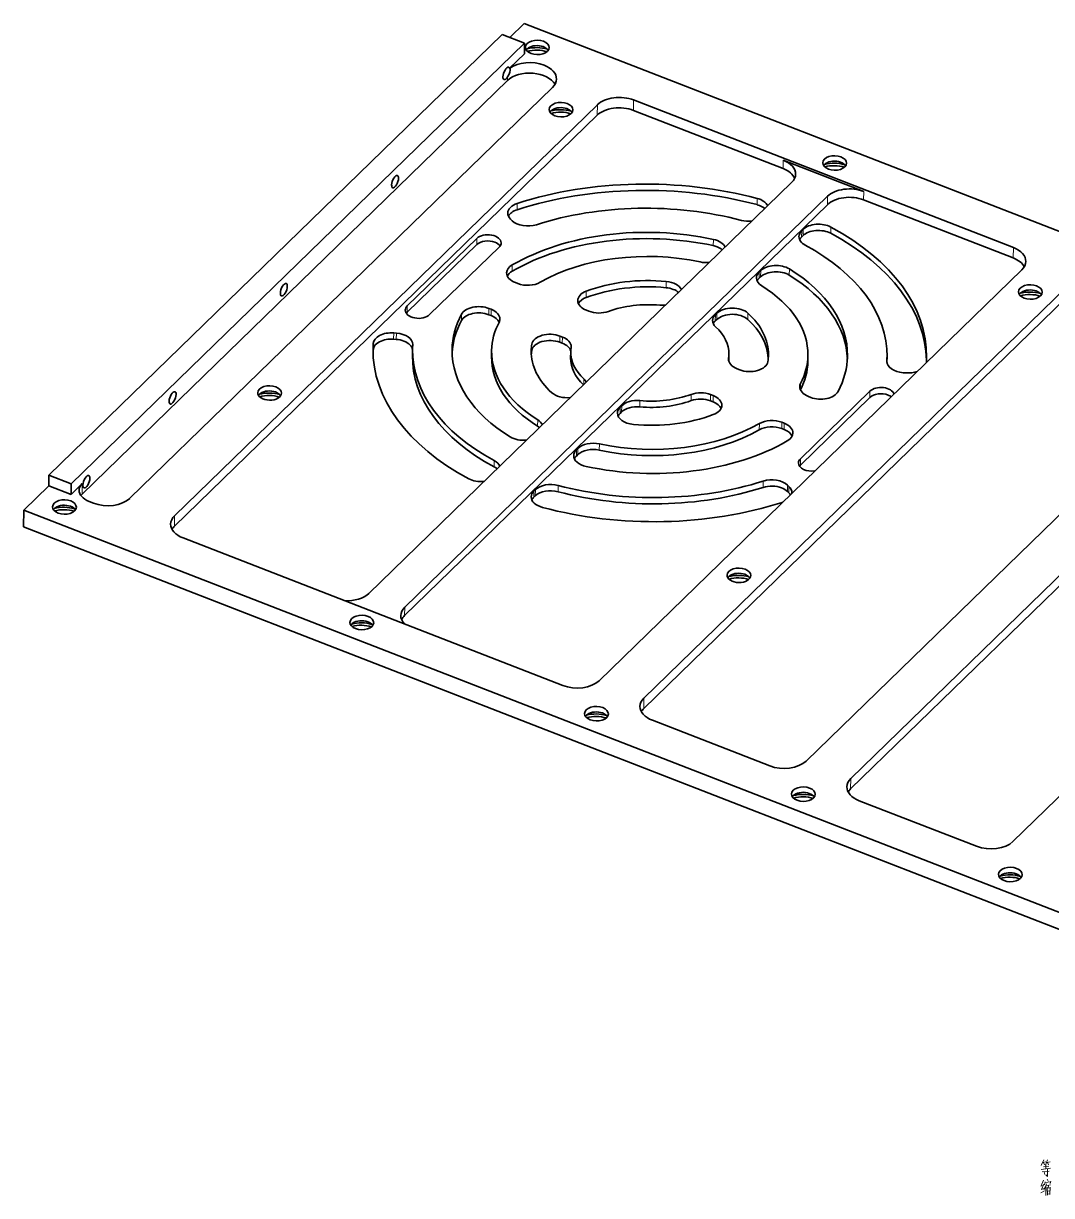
# Model space of a CAD drawing. Header units: millimetres. Extents: x -631 to 3210, y -561 to 2288.
# Drawn here: x 1496.7 to 1691.7, y 881.5 to 1103.7 of the extents above; entities that cross this region are included whole.
import ezdxf

# ---------------------------------------------------------------- set-up
doc = ezdxf.new("R2010")
doc.units = ezdxf.units.MM
doc.layers.get('0').update_dxf_attribs({"lineweight": 18})

msp = doc.modelspace()

# ---------------------------------------------------------------- linework, layer by layer
at = {"color": 7, "lineweight": 35, "ltscale": 0.096031}
msp.add_line((1588.961, 1101.038), (1591.716, 1103.715), dxfattribs=at)
at = {"color": 7, "lineweight": 35}
for p, q in [((1591.716, 1103.715), (1882.225, 990.868)), ((1501.539, 1018.032), (1587.527, 1101.595)), ((1505.786, 1016.383), (1591.774, 1099.946)), ((1507.834, 1014.47), (1588.547, 1092.906)), ((1597.072, 1091.588), (1516.887, 1013.665)), ((1612.451, 1089.202), (1684.484, 1061.222)), ((1525.382, 1010.365), (1605.567, 1088.289)), ((1612.42, 1087.221), (1640.792, 1076.2)), ((1525.35, 1008.383), (1605.535, 1086.307)), ((1562.241, 995.648), (1642.426, 1073.572)), ((1569.012, 991.423), (1649.197, 1069.347)), ((1649.222, 1070.933), (1569.036, 993.009)), ((1656.082, 1070.261), (1684.453, 1059.24)), ((1686.094, 1057.009), (1605.908, 979.085)), ((1614.403, 975.785), (1694.588, 1053.709)), ((1614.372, 973.803), (1694.557, 1051.727)), ((1725.338, 1041.764), (1645.153, 963.84)), ((1653.647, 960.541), (1733.832, 1038.465)), ((1653.616, 958.559), (1733.802, 1036.483)), ((1764.582, 1026.52), (1684.397, 948.596)), ((1787.269, 898.59), (1496.76, 1011.437)), ((1787.22, 895.419), (1496.71, 1008.266)), ((1599.024, 978.171), (1526.991, 1006.152)), ((1638.268, 962.927), (1616.012, 971.572)), ((1677.512, 947.683), (1655.257, 956.328))]:
    msp.add_line(p, q, dxfattribs=at)
at = {"color": 7, "lineweight": 35, "ltscale": 0.113907}
msp.add_line((1591.774, 1099.946), (1587.527, 1101.595), dxfattribs=at)
at = {"color": 7, "lineweight": 35, "ltscale": 0.049547}
msp.add_line((1591.774, 1099.946), (1591.743, 1097.964), dxfattribs=at)
at = {"color": 7, "lineweight": 35, "ltscale": 0.098468}
msp.add_line((1591.743, 1097.964), (1588.918, 1095.219), dxfattribs=at)
at = {"color": 7, "lineweight": 13, "ltscale": 0.016933}
msp.add_line((1588.547, 1092.906), (1588.557, 1093.584), dxfattribs=at)
at = {"color": 7, "lineweight": 35, "ltscale": 0.000956064}
msp.add_line((1588.918, 1095.219), (1588.954, 1095.205), dxfattribs=at)
at = {"color": 7, "lineweight": 13, "ltscale": 0.049548}
for p, q in [((1612.451, 1089.202), (1612.42, 1087.221)), ((1525.382, 1010.365), (1525.35, 1008.383)), ((1614.403, 975.785), (1614.372, 973.803))]:
    msp.add_line(p, q, dxfattribs=at)
at = {"color": 7, "lineweight": 13, "ltscale": 0.049547}
for p, q in [((1605.535, 1086.307), (1605.567, 1088.289)), ((1684.453, 1059.24), (1684.484, 1061.222)), ((1507.865, 1016.451), (1507.834, 1014.47)), ((1653.647, 960.541), (1653.616, 958.559))]:
    msp.add_line(p, q, dxfattribs=at)
at = {"color": 7, "lineweight": 13, "ltscale": 0.039638}
for p, q in [((1640.792, 1076.2), (1640.817, 1077.785)), ((1656.107, 1071.846), (1656.082, 1070.261)), ((1649.197, 1069.347), (1649.222, 1070.933)), ((1569.036, 993.009), (1569.012, 991.423))]:
    msp.add_line(p, q, dxfattribs=at)
at = {"color": 7, "lineweight": 35, "ltscale": 0.410077}
msp.add_line((1640.817, 1077.785), (1656.107, 1071.846), dxfattribs=at)
at = {"color": 7, "lineweight": 13, "ltscale": 0.029728}
for p, q in [((1590.372, 1068.398), (1590.39, 1069.587)), ((1589.415, 1056.73), (1589.434, 1057.919)), ((1636.278, 1056.574), (1636.259, 1055.385)), ((1603.479, 1052.945), (1603.46, 1051.756)), ((1567.429, 1043.8), (1567.448, 1044.989)), ((1563.064, 1043.031), (1563.046, 1041.842)), ((1613.617, 1032.189), (1613.598, 1031)), ((1586.001, 1019.628), (1586.02, 1020.817))]:
    msp.add_line(p, q, dxfattribs=at)
at = {"color": 7, "lineweight": 13, "ltscale": 0.029729}
for p, q in [((1635.873, 1070.54), (1635.855, 1069.351)), ((1644.587, 1063.478), (1644.606, 1064.667)), ((1649.869, 1065.103), (1649.85, 1063.914)), ((1582.699, 1062.959), (1582.68, 1061.77)), ((1627.585, 1062.765), (1627.567, 1061.576)), ((1644.339, 1064.408), (1644.32, 1063.219)), ((1636.53, 1055.648), (1636.549, 1056.837)), ((1641.974, 1055.98), (1641.992, 1057.169)), ((1618.638, 1054.793), (1618.62, 1053.604)), ((1569.511, 1050.142), (1569.492, 1048.953)), ((1584.989, 1049.676), (1584.97, 1048.487)), ((1585.408, 1048.317), (1585.427, 1049.506)), ((1579.809, 1048.566), (1579.79, 1047.377)), ((1627.953, 1048.485), (1627.935, 1047.296)), ((1628.224, 1047.577), (1628.242, 1048.766)), ((1634.107, 1048.784), (1634.089, 1047.595)), ((1566.95, 1045.028), (1566.931, 1043.839)), ((1593.145, 1042.903), (1593.127, 1041.714)), ((1598.472, 1044.439), (1598.453, 1043.25)), ((1598.927, 1043.066), (1598.945, 1044.255)), ((1644.12, 1035.445), (1644.102, 1034.256)), ((1657.28, 1033.988), (1657.261, 1032.799)), ((1623.36, 1032.186), (1623.378, 1033.375)), ((1627.059, 1033.334), (1627.04, 1032.145)), ((1627.513, 1031.962), (1627.532, 1033.151)), ((1609.911, 1030.951), (1609.892, 1029.762)), ((1610.182, 1030.043), (1610.2, 1031.232)), ((1594.248, 1027.354), (1594.266, 1028.543)), ((1636.287, 1026.662), (1636.306, 1027.851)), ((1640.577, 1028.083), (1640.559, 1026.894)), ((1640.997, 1026.724), (1641.015, 1027.913)), ((1601.605, 1022.88), (1601.587, 1021.691)), ((1601.858, 1021.954), (1601.876, 1023.143)), ((1605.964, 1023.999), (1605.946, 1022.81)), ((1644.092, 1021.172), (1644.073, 1019.983)), ((1598.14, 1016.109), (1598.121, 1014.92)), ((1637.01, 1015.746), (1637.028, 1016.935)), ((1641.646, 1016.168), (1641.628, 1014.979)), ((1641.898, 1014.719), (1641.917, 1015.908)), ((1593.548, 1015.049), (1593.53, 1013.86)), ((1593.797, 1014.12), (1593.815, 1015.309))]:
    msp.add_line(p, q, dxfattribs=at)
at = {"color": 7, "lineweight": 35, "ltscale": 0.009386}
msp.add_line((1589.12, 1066.573), (1589.391, 1066.314), dxfattribs=at)
at = {"color": 7, "lineweight": 35, "ltscale": 0.009311}
for p, q in [((1644.606, 1064.667), (1644.339, 1064.408)), ((1644.32, 1063.219), (1644.587, 1063.478)), ((1593.53, 1013.86), (1593.797, 1014.12)), ((1593.815, 1015.309), (1593.548, 1015.049))]:
    msp.add_line(p, q, dxfattribs=at)
at = {"color": 7, "lineweight": 35, "ltscale": 0.459745}
for p, q in [((1569.511, 1050.142), (1582.699, 1062.959)), ((1582.68, 1061.77), (1569.492, 1048.953)), ((1657.261, 1032.799), (1644.073, 1019.983))]:
    msp.add_line(p, q, dxfattribs=at)
at = {"color": 7, "lineweight": 35, "ltscale": 0.459753}
for p, q in [((1586.946, 1061.309), (1573.758, 1048.493)), ((1644.092, 1021.172), (1657.28, 1033.988))]:
    msp.add_line(p, q, dxfattribs=at)
at = {"color": 7, "lineweight": 35, "ltscale": 0.009446}
msp.add_line((1636.549, 1056.837), (1636.278, 1056.574), dxfattribs=at)
at = {"color": 7, "lineweight": 35, "ltscale": 0.011758}
msp.add_line((1590.022, 1054.568), (1590.46, 1054.398), dxfattribs=at)
at = {"color": 7, "lineweight": 35, "ltscale": 0.009436}
msp.add_line((1636.259, 1055.385), (1636.53, 1055.648), dxfattribs=at)
at = {"color": 7, "lineweight": 35, "ltscale": 0.011747}
for p, q in [((1585.427, 1049.506), (1584.989, 1049.676)), ((1584.97, 1048.487), (1585.408, 1048.317)), ((1645.611, 1032.975), (1646.049, 1032.805)), ((1640.559, 1026.894), (1640.997, 1026.724)), ((1641.015, 1027.913), (1640.577, 1028.083))]:
    msp.add_line(p, q, dxfattribs=at)
at = {"color": 7, "lineweight": 35, "ltscale": 0.012701}
for p, q in [((1603.505, 1049.33), (1603.979, 1049.147)), ((1632.092, 1038.226), (1632.566, 1038.042))]:
    msp.add_line(p, q, dxfattribs=at)
at = {"color": 7, "lineweight": 35, "ltscale": 0.010079}
for p, q in [((1627.935, 1047.296), (1628.224, 1047.577)), ((1628.242, 1048.766), (1627.953, 1048.485)), ((1610.2, 1031.232), (1609.911, 1030.951))]:
    msp.add_line(p, q, dxfattribs=at)
at = {"color": 7, "lineweight": 35, "ltscale": 0.012489}
for p, q in [((1567.448, 1044.989), (1566.95, 1045.028)), ((1566.931, 1043.839), (1567.429, 1043.8)), ((1663.589, 1037.492), (1664.087, 1037.453))]:
    msp.add_line(p, q, dxfattribs=at)
at = {"color": 7, "lineweight": 35, "ltscale": 0.01269}
for p, q in [((1598.453, 1043.25), (1598.927, 1043.066)), ((1598.945, 1044.255), (1598.472, 1044.439)), ((1627.04, 1032.145), (1627.513, 1031.962)), ((1627.532, 1033.151), (1627.059, 1033.334))]:
    msp.add_line(p, q, dxfattribs=at)
at = {"color": 7, "lineweight": 35, "ltscale": 0.029729}
for p, q in [((1570.524, 1041.944), (1570.506, 1040.755)), ((1585.522, 1041.711), (1585.504, 1040.522)), ((1600.521, 1041.475), (1600.502, 1040.286)), ((1630.517, 1041.006), (1630.498, 1039.817)), ((1645.515, 1040.77), (1645.496, 1039.581))]:
    msp.add_line(p, q, dxfattribs=at)
at = {"color": 7, "lineweight": 13, "ltscale": 0.008783}
msp.add_line((1630.454, 1040.251), (1630.448, 1039.9), dxfattribs=at)
at = {"color": 7, "lineweight": 35, "ltscale": 0.027721}
msp.add_line((1660.513, 1040.537), (1660.496, 1039.429), dxfattribs=at)
at = {"color": 7, "lineweight": 13, "ltscale": 0.003078}
msp.add_line((1660.481, 1039.726), (1660.479, 1039.603), dxfattribs=at)
at = {"color": 7, "lineweight": 13, "ltscale": 0.025906}
msp.add_line((1603.01, 1035.267), (1603.026, 1036.303), dxfattribs=at)
at = {"color": 7, "lineweight": 35, "ltscale": 0.010088}
msp.add_line((1609.892, 1029.762), (1610.182, 1030.043), dxfattribs=at)
at = {"color": 7, "lineweight": 35, "ltscale": 0.009445}
for p, q in [((1601.876, 1023.143), (1601.605, 1022.88)), ((1601.587, 1021.691), (1601.858, 1021.954))]:
    msp.add_line(p, q, dxfattribs=at)
at = {"color": 7, "lineweight": 35, "ltscale": 0.049548}
for p, q in [((1501.508, 1016.051), (1501.539, 1018.032)), ((1505.755, 1014.401), (1505.786, 1016.383))]:
    msp.add_line(p, q, dxfattribs=at)
at = {"color": 7, "lineweight": 35, "ltscale": 0.113906}
for p, q in [((1501.539, 1018.032), (1505.786, 1016.383)), ((1505.755, 1014.401), (1501.508, 1016.051))]:
    msp.add_line(p, q, dxfattribs=at)
at = {"color": 7, "lineweight": 35, "ltscale": 0.165506}
msp.add_line((1496.76, 1011.437), (1501.508, 1016.051), dxfattribs=at)
at = {"color": 7, "lineweight": 35, "ltscale": 0.073564}
msp.add_line((1507.865, 1016.451), (1505.755, 1014.401), dxfattribs=at)
at = {"color": 7, "lineweight": 35, "ltscale": 0.009377}
for p, q in [((1641.917, 1015.908), (1641.646, 1016.168)), ((1641.628, 1014.979), (1641.898, 1014.719))]:
    msp.add_line(p, q, dxfattribs=at)
at = {"color": 7, "lineweight": 35, "ltscale": 0.079275}
msp.add_line((1496.71, 1008.266), (1496.76, 1011.437), dxfattribs=at)
at = {"color": 7, "lineweight": 35, "ltscale": 0.022786}
msp.add_line((1509.153, 1013.081), (1510.002, 1012.751), dxfattribs=at)
at = {"color": 7, "lineweight": 35}
msp.add_lwpolyline([(1589.015, 1094.858), (1588.959, 1094.477), (1588.821, 1094.082), (1588.557, 1093.584)], dxfattribs=at)
at = {"color": 7, "lineweight": 13}
for points in [[(1690.273, 888.209), (1689.748, 887.124)], [(1690.063, 887.754), (1690.658, 887.859)], [(1690.168, 886.914), (1691.183, 887.054)], [(1690.413, 887.264), (1690.203, 887.754)], [(1690.938, 888.209), (1690.588, 887.229)], [(1690.658, 886.564), (1690.658, 887.264)], [(1690.798, 887.754), (1691.463, 887.859)], [(1690.938, 887.754), (1691.148, 887.299)], [(1691.533, 886.669), (1689.748, 886.424)], [(1689.923, 885.934), (1691.288, 886.109)], [(1690.308, 885.934), (1690.448, 885.444)], [(1690.938, 885.129), (1690.938, 885.094), (1690.623, 885.374)], [(1690.938, 886.494), (1690.938, 885.094)], [(1690.133, 883.379), (1689.713, 883.239)], [(1690.203, 884.394), (1689.748, 883.309)], [(1689.783, 882.609), (1690.308, 882.784)], [(1690.273, 883.624), (1689.818, 882.609)], [(1690.588, 883.099), (1690.273, 882.609)], [(1690.518, 884.079), (1690.413, 883.519)], [(1690.518, 883.939), (1691.568, 884.079)], [(1690.763, 883.659), (1690.588, 883.099)], [(1690.623, 883.169), (1690.623, 881.454)], [(1690.833, 883.379), (1691.533, 883.484)], [(1690.903, 884.569), (1691.078, 884.184)], [(1690.903, 882.959), (1690.938, 881.559)], [(1690.903, 882.854), (1691.428, 882.924)], [(1691.148, 883.414), (1691.078, 882.854)], [(1691.463, 883.029), (1691.393, 881.629)], [(1691.603, 884.184), (1691.463, 883.729)], [(1689.678, 881.944), (1690.378, 882.329)], [(1690.938, 882.294), (1691.323, 882.364)], [(1691.393, 881.804), (1690.973, 881.734)]]:
    msp.add_lwpolyline(points, dxfattribs=at)
at = {"color": 7, "lineweight": 35}
for centre, radius, start, end in [((1588.196, 1094.896), 0.819, 357.31118, 22.19597), ((1634.657, 1064.83), 4.676, 68.85752, 75.16529), ((1635.14, 1065.955), 3.453, 50.57382, 69.59763), ((1626.557, 1056.87), 4.814, 68.94047, 77.89451), ((1627.083, 1058.125), 3.453, 50.57382, 69.59763), ((1618.164, 1048.499), 5.125, 69.23356, 84.89753), ((1618.777, 1050.053), 3.453, 50.57382, 69.59763), ((1659.795, 1030.85), 2.571, 53.84078, 69.31691)]:
    msp.add_arc(centre, radius, start, end, dxfattribs=at)
for centre, major_axis, ratio, start_param, end_param in [((1594.175, 1099.172), (-2.25, 0.035), 0.6095391, 4.1661913, 6.2831853), ((1594.175, 1099.172), (2.25, -0.035), 0.6095391, 0.0000003, 1.0245987), ((1594.175, 1099.172), (-2.25, 0.035), 0.6095391, 0.0000003, 1.0245987), ((1594.159, 1098.142), (-2.25, 0.035), 0.6095391, 5.4060636, 5.8982395), ((1594.133, 1096.477), (-4.35, 0.068), 0.6095391, 4.2549532, 5.16972), ((1594.125, 1096.001), (4.35, -0.068), 0.6095391, 1.1293815, 2.0123231), ((1594.159, 1098.142), (-2.25, 0.035), 0.6095391, 4.0188237, 5.4060636), ((1594.175, 1099.172), (2.25, -0.035), 0.6095391, 4.1661913, 6.2831853), ((1594.159, 1098.142), (-2.25, 0.035), 0.6095391, 3.526543, 4.0188237), ((1592.825, 1093.238), (5, -0.078), 0.6095391, 1.0245987, 2.4659046), ((1592.826, 1093.239), (4.998, -0.079), 0.6095983, 0.0000385, 1.0248835), ((1588.308, 1094.235), (0.453, 1.165), 0.4117907, 2.3035021, 3.141629), ((1588.308, 1094.235), (-0.453, -1.165), 0.4117907, 3.141629, 5.4450947), ((1588.308, 1094.235), (0.453, 1.165), 0.4117907, 3.141629, 4.2858152), ((1592.794, 1091.257), (5, -0.078), 0.6095391, 0.3310063, 2.595395), ((1588.308, 1094.235), (-0.453, -1.165), 0.4117907, 2.7150189, 3.141629), ((1592.821, 1093.239), (5.003, -0.079), 0.6093211, 5.7373201, 6.2832573), ((1609.814, 1086.639), (-5, 0.078), 0.6095391, 4.1661913, 5.7369877), ((1598.681, 1087.375), (-2.25, 0.035), 0.6095391, 0.0000003, 1.0245987), ((1598.681, 1087.375), (-2.25, 0.035), 0.6095391, 4.1661913, 6.2831853), ((1598.666, 1086.385), (-2.25, 0.035), 0.6095391, 5.4060636, 5.9137288), ((1598.639, 1084.68), (-4.399, 0.069), 0.6095391, 4.2585228, 5.1662185), ((1598.632, 1084.205), (4.399, -0.069), 0.6095391, 1.1275643, 2.0140484), ((1598.666, 1086.385), (-2.25, 0.035), 0.6095391, 4.0188237, 5.4060636), ((1598.681, 1087.375), (2.25, -0.035), 0.6095391, 4.1661913, 6.2831853), ((1598.681, 1087.375), (2.25, -0.035), 0.6095391, 0.0000003, 1.0245987), ((1598.666, 1086.385), (-2.25, 0.035), 0.6095391, 3.5108972, 4.0188237), ((1609.782, 1084.657), (-5, 0.078), 0.6095391, 4.1661913, 5.7369877), ((1650.578, 1077.263), (-2.25, 0.035), 0.6095391, 4.1661913, 6.2831853), ((1650.578, 1077.263), (2.25, -0.035), 0.6095391, 0.0000003, 1.0245987), ((1638.154, 1073.637), (-5, 0.078), 0.6095391, 3.4046435, 4.1661913), ((1638.179, 1075.222), (5, -0.078), 0.6095391, 6.2831397, 7.307784), ((1650.578, 1077.263), (-2.25, 0.035), 0.6095391, 0.0000003, 1.0245987), ((1650.562, 1076.232), (-2.25, 0.035), 0.6095391, 5.4060636, 5.8982395), ((1650.536, 1074.568), (-4.35, 0.068), 0.6095391, 4.2549532, 5.16972), ((1650.528, 1074.092), (4.35, -0.068), 0.6095391, 1.1293815, 2.0123231), ((1650.562, 1076.232), (-2.25, 0.035), 0.6095391, 4.0188237, 5.4060636), ((1650.578, 1077.263), (2.25, -0.035), 0.6095391, 4.1661913, 6.2831853), ((1650.562, 1076.232), (-2.25, 0.035), 0.6095391, 3.526543, 4.0188237), ((1567.206, 1073.729), (-0.453, -1.165), 0.4117907, 3.141629, 5.4450947), ((1567.206, 1073.729), (0.453, 1.165), 0.4117907, 3.141629, 5.4450947), ((1567.206, 1073.729), (-0.453, -1.165), 0.4117907, 2.3035021, 3.141629), ((1615.519, 1041.241), (-52.494, 0.822), 0.6095391, 4.3237587, 5.2210711), ((1638.179, 1075.222), (5, -0.078), 0.6095391, 5.7369877, 6.2831397), ((1567.206, 1073.729), (0.453, 1.165), 0.4117907, 2.3035021, 3.141629), ((1615.5, 1040.052), (52.494, -0.822), 0.6095391, 1.182166, 2.0794785), ((1653.469, 1069.283), (-5, 0.078), 0.6095391, 4.1661913, 5.7369877), ((1592.066, 1067.697), (-3.5, 0.055), 0.6095391, 5.2210711, 6.2831447), ((1615.519, 1041.241), (-44.995, 0.705), 0.6095391, 4.3253969, 5.2203329), ((1634.516, 1068.587), (-3.5, 0.055), 0.6095391, 3.4347395, 4.3237587), ((1653.444, 1067.697), (-5, 0.078), 0.6095391, 4.1661913, 5.7369877), ((1592.066, 1067.697), (-3.5, 0.055), 0.6095391, 6.2831447, 6.8633569), ((1592.047, 1066.508), (3.5, -0.055), 0.6095391, 2.0794785, 2.8589703), ((1592.337, 1067.437), (-3.5, 0.055), 0.6095391, 0.5801716, 2.0787402), ((1615.519, 1041.241), (-37.496, 0.587), 0.6095391, 4.3943085, 5.491264), ((1634.249, 1068.327), (-3.5, 0.055), 0.6095391, 1.1838042, 1.7560258), ((1647.579, 1063.513), (-3.5, 0.055), 0.6095391, 4.008624, 5.7369877), ((1615.519, 1041.241), (-52.494, 0.822), 0.6095391, 3.1416463, 4.008624), ((1584.803, 1060.945), (2.5, -0.039), 0.6095365, 1.0245905, 2.5953943), ((1584.823, 1062.134), (-2.5, 0.039), 0.6095391, 3.141547, 5.7369877), ((1615.5, 1040.052), (37.496, -0.587), 0.6095391, 1.2527158, 2.3496714), ((1626.459, 1060.756), (-3.5, 0.055), 0.6095391, 3.4347395, 4.3943085), ((1647.312, 1063.253), (-3.5, 0.055), 0.6095391, 6.2831459, 7.1485785), ((1647.312, 1063.253), (-3.5, 0.055), 0.6095391, 5.7369877, 6.2831459), ((1647.293, 1062.064), (3.5, -0.055), 0.6095391, 2.595395, 2.858934), ((1647.56, 1062.324), (3.5, -0.055), 0.6095391, 0.8670314, 2.595395), ((1615.5, 1040.052), (52.494, -0.822), 0.6095391, 0.018528, 0.8670314), ((1584.804, 1060.945), (2.499, -0.039), 0.609578, 0.4007988, 1.0247929), ((1584.823, 1062.134), (-2.5, 0.039), 0.6095391, 2.595395, 3.141547), ((1615.519, 1041.241), (-29.996, 0.47), 0.6095391, 4.3977749, 5.4875191), ((1615.519, 1041.241), (-44.995, 0.705), 0.6095391, 3.1416458, 4.0069858), ((1681.846, 1058.658), (-5, 0.078), 0.6095391, 3.141547, 4.1661913), ((1626.188, 1060.493), (-3.5, 0.055), 0.6095391, 1.2561823, 1.7560144), ((1681.816, 1056.677), (-5, 0.078), 0.6095391, 3.472599, 4.1661913), ((1681.846, 1058.658), (-5, 0.078), 0.6095391, 2.595395, 3.141547), ((1591.868, 1056.362), (-3.5, 0.055), 0.6095391, 6.2831515, 7.307784), ((1591.868, 1056.362), (-3.5, 0.055), 0.6095391, 5.491264, 6.2831515), ((1591.85, 1055.173), (3.5, -0.055), 0.6095391, 2.3496714, 2.8589643), ((1639.251, 1055.419), (-3.5, 0.055), 0.6095391, 5.7369877, 6.2831439), ((1639.503, 1054.493), (3.5, -0.055), 0.6095391, 0.7964815, 2.595395), ((1639.521, 1055.682), (-3.5, 0.055), 0.6095391, 3.9380742, 5.7369877), ((1615.5, 1040.052), (37.496, -0.587), 0.6095391, 0.0258889, 0.7964815), ((1615.519, 1041.241), (-37.496, 0.587), 0.6095391, 3.141552, 3.9380742), ((1546.105, 1053.223), (-0.453, -1.165), 0.4117907, 3.141629, 5.4450947), ((1546.105, 1053.223), (0.453, 1.165), 0.4117907, 3.141629, 5.4450947), ((1546.105, 1053.223), (-0.453, -1.165), 0.4117907, 2.3035021, 3.141629), ((1592.306, 1056.192), (-3.5, 0.055), 0.6095391, 1.0245987, 2.3459265), ((1615.5, 1040.052), (22.497, -0.352), 0.6095391, 1.4412259, 2.1450188), ((1615.519, 1041.241), (-22.497, 0.352), 0.6095391, 4.5828185, 5.2866114), ((1618.153, 1052.685), (-3.5, 0.055), 0.6095391, 3.4347395, 4.5828185), ((1639.251, 1055.419), (-3.5, 0.055), 0.6095391, 6.2831439, 7.0762004), ((1639.232, 1054.23), (3.5, -0.055), 0.6095391, 2.595395, 2.8589583), ((1615.519, 1041.241), (-29.996, 0.47), 0.6095391, 3.1415491, 3.9346077), ((1687.703, 1052.795), (-2.25, 0.035), 0.6095391, 4.1661913, 6.2831853), ((1687.703, 1052.795), (2.25, -0.035), 0.6095391, 0.0000003, 1.0245987), ((1546.105, 1053.223), (0.453, 1.165), 0.4117907, 2.3035021, 3.141629), ((1605.352, 1051.125), (-3.5, 0.055), 0.6095391, 5.2866114, 6.2831498), ((1605.332, 1049.936), (3.499, -0.054), 0.609548, 2.144698, 2.8593205), ((1687.703, 1052.795), (-2.25, 0.035), 0.6095391, 0.0000003, 1.0245987), ((1687.688, 1051.805), (-2.25, 0.035), 0.6095391, 5.4060636, 5.9137288), ((1687.661, 1050.1), (-4.399, 0.069), 0.6095391, 4.2585228, 5.1662185), ((1687.654, 1049.625), (4.399, -0.069), 0.6095391, 1.1275643, 2.0140484), ((1687.688, 1051.805), (-2.25, 0.035), 0.6095391, 4.0188237, 5.4060636), ((1687.703, 1052.795), (2.25, -0.035), 0.6095391, 4.1661913, 6.2831853), ((1687.688, 1051.805), (-2.25, 0.035), 0.6095391, 3.5108972, 4.0188237), ((1571.634, 1049.318), (-2.5, 0.039), 0.6095391, 6.2831397, 8.8785803), ((1571.634, 1049.318), (-2.5, 0.039), 0.6095391, 5.7369877, 6.2831397), ((1583.142, 1047.882), (-3.5, 0.055), 0.6095391, 4.1661913, 5.9827113), ((1583.58, 1047.712), (-3.5, 0.055), 0.6095391, 3.1416031, 4.1661913), ((1605.352, 1051.125), (-3.5, 0.055), 0.6095391, 6.2831498, 7.307784), ((1605.825, 1050.941), (-3.5, 0.055), 0.6095391, 1.0245987, 2.1319088), ((1615.519, 1041.241), (-14.998, 0.235), 0.6095391, 4.594811, 5.2735014), ((1617.864, 1052.404), (-3.5, 0.055), 0.6095391, 1.4532183, 1.7559735), ((1631.216, 1047.611), (-3.5, 0.055), 0.6095391, 3.7495642, 5.7369877), ((1571.616, 1048.129), (2.5, -0.039), 0.6095391, 2.595395, 2.7410117), ((1615.519, 1041.241), (-37.496, 0.587), 0.6095391, 5.9827113, 6.2831447), ((1615.5, 1040.052), (37.496, -0.587), 0.6095391, 2.8411186, 3.1155308), ((1583.123, 1046.693), (3.5, -0.055), 0.6095391, 1.0245987, 2.8411186), ((1583.561, 1046.523), (3.5, -0.055), 0.6095391, 0.2825431, 1.0245987), ((1615.519, 1041.241), (-29.996, 0.47), 0.6095391, 5.9864562, 6.2831417), ((1583.58, 1047.712), (-3.5, 0.055), 0.6095391, 2.8448635, 3.1416031), ((1630.927, 1047.33), (-3.5, 0.055), 0.6095391, 6.2831398, 6.8791643), ((1630.927, 1047.33), (-3.5, 0.055), 0.6095391, 5.7369877, 6.2831398), ((1630.908, 1046.141), (3.5, -0.055), 0.6095391, 2.595395, 2.8594219), ((1631.197, 1046.422), (3.5, -0.055), 0.6095391, 0.6079715, 2.595395), ((1615.5, 1040.052), (22.497, -0.352), 0.6095391, 0.0433264, 0.6079715), ((1615.519, 1041.241), (-22.497, 0.352), 0.6095391, 3.1415726, 3.7495642), ((1566.561, 1042.912), (-3.5, 0.055), 0.6095391, 4.6106184, 6.2529042), ((1567.059, 1042.873), (-3.5, 0.055), 0.6095391, 3.1416473, 4.6106184), ((1596.626, 1042.645), (-3.5, 0.055), 0.6095391, 4.1661913, 6.1873639), ((1615.519, 1041.241), (-14.998, 0.235), 0.6095391, 3.1415978, 3.7375717), ((1615.519, 1041.241), (-52.494, 0.822), 0.6095391, 6.2529042, 6.2832389), ((1566.543, 1041.723), (3.5, -0.055), 0.6095391, 1.4690257, 3.1113115), ((1567.041, 1041.684), (3.5, -0.055), 0.6095391, 1.0245987, 1.4690257), ((1567.041, 1041.684), (3.5, -0.055), 0.6095391, 0.1090411, 1.0245987), ((1615.519, 1041.241), (-44.995, 0.705), 0.6095391, 6.2536425, 6.2832384), ((1567.059, 1042.873), (-3.5, 0.055), 0.6095391, 3.1120498, 3.1416473), ((1615.519, 1041.241), (-22.497, 0.352), 0.6095391, 6.1873639, 6.2831652), ((1596.607, 1041.456), (3.5, -0.055), 0.6095391, 1.0245987, 3.0457712), ((1597.08, 1041.272), (3.5, -0.055), 0.6095391, 0.1876044, 1.0245987), ((1597.099, 1042.461), (-3.5, 0.055), 0.6095391, 3.1415851, 4.1661913), ((1597.099, 1042.461), (-3.5, 0.055), 0.6095391, 3.0588812, 3.1415851), ((1615.519, 1041.241), (-52.494, 0.822), 0.6095391, 0.0000536, 0.8670314), ((1615.5, 1040.052), (52.494, -0.822), 0.6095391, 3.1113115, 3.1229937), ((1615.5, 1040.052), (-44.995, 0.705), 0.6095391, 0.0000531, 0.8653932), ((1615.519, 1041.241), (-44.995, 0.705), 0.6095391, 0.0000531, 0.8653932), ((1615.519, 1041.241), (-37.496, 0.587), 0.6095391, 6.2831447, 7.0796669), ((1615.5, 1040.052), (-29.996, 0.47), 0.6095391, 6.2831417, 7.0762004), ((1615.519, 1041.241), (-29.996, 0.47), 0.6095391, 6.2831417, 7.0762004), ((1615.519, 1041.241), (-22.497, 0.352), 0.6095391, 6.2831652, 6.8911568), ((1615.5, 1040.052), (22.497, -0.352), 0.6095391, 3.0457712, 3.0983037), ((1615.5, 1040.052), (-14.998, 0.235), 0.6095391, 0.0000051, 0.5864071), ((1615.519, 1041.241), (-14.998, 0.235), 0.6095391, 0.0000051, 0.595979), ((1615.519, 1041.241), (-14.998, 0.235), 0.6095391, 6.2004739, 6.2831904), ((1633.939, 1040.02), (-3.5, 0.055), 0.6095391, 6.2004739, 6.2831778), ((1615.519, 1041.241), (-14.998, 0.235), 0.6095391, 3.0588812, 3.1415978), ((1615.519, 1041.241), (-22.497, 0.352), 0.6095391, 3.0457712, 3.1415726), ((1615.519, 1041.241), (-29.996, 0.47), 0.6095391, 2.8448635, 3.1415491), ((1615.519, 1041.241), (-37.496, 0.587), 0.6095391, 2.8411186, 3.141552), ((1615.519, 1041.241), (-44.995, 0.705), 0.6095391, 3.1120498, 3.1416458), ((1615.519, 1041.241), (-52.494, 0.822), 0.6095391, 3.1113115, 3.1416463), ((1633.939, 1040.02), (-3.5, 0.055), 0.6095391, 6.2831778, 7.307784), ((1615.5, 1040.052), (-14.998, 0.235), 0.6095391, 3.126237, 3.1415978), ((1634.412, 1039.836), (-3.5, 0.055), 0.6095391, 1.0245987, 3.0457712), ((1615.5, 1040.052), (-29.996, 0.47), 0.6095391, 2.8448635, 3.1415491), ((1663.978, 1039.608), (-3.5, 0.055), 0.6095391, 0.0000546, 1.4690257), ((1663.978, 1039.608), (-3.5, 0.055), 0.6095391, 6.2536425, 6.2832399), ((1664.476, 1039.569), (-3.5, 0.055), 0.6095391, 3.0853269, 3.1113115), ((1600.111, 1035.151), (-3.5, 0.055), 0.6095391, 3.4348202, 3.7375717), ((1664.476, 1039.569), (-3.5, 0.055), 0.6095391, 1.4690257, 2.105769), ((1525.004, 1032.717), (-0.453, -1.165), 0.4117907, 3.141629, 5.4450947), ((1525.004, 1032.717), (-0.453, -1.165), 0.4117907, 2.3035021, 3.141629), ((1543.396, 1033.649), (2.25, -0.035), 0.6095143, 3.141615, 6.2830719), ((1543.396, 1033.649), (2.25, -0.035), 0.6095391, 1.0245987, 3.1416488), ((1543.381, 1032.658), (-2.25, 0.035), 0.6095391, 5.4060636, 5.9137282), ((1543.354, 1030.954), (-4.399, 0.069), 0.6095391, 4.2585228, 5.1662185), ((1543.381, 1032.658), (-2.25, 0.035), 0.6095391, 4.0188237, 5.4060636), ((1543.396, 1033.649), (2.25, -0.035), 0.6095391, 0.0000003, 1.0245987), ((1543.381, 1032.658), (-2.25, 0.035), 0.6095391, 3.5108972, 4.0188237), ((1599.822, 1034.87), (-3.5, 0.055), 0.6095391, 0.6079715, 1.7560269), ((1625.212, 1031.54), (-3.5, 0.055), 0.6095391, 4.1661913, 5.2735014), ((1647.457, 1034.769), (-3.5, 0.055), 0.6095391, 0.0000105, 1.0245987), ((1647.457, 1034.769), (-3.5, 0.055), 0.6095391, 5.9864562, 6.2831958), ((1647.439, 1033.58), (3.5, -0.055), 0.6095391, 2.8448635, 2.8588316), ((1647.895, 1034.599), (-3.5, 0.055), 0.6095391, 1.0245987, 2.8411186), ((1659.385, 1031.974), (2.5, -0.039), 0.6095365, 1.0245905, 2.5953943), ((1659.404, 1033.163), (-2.5, 0.039), 0.6095391, 3.3554675, 5.7369877), ((1525.004, 1032.717), (0.453, 1.165), 0.4117907, 2.3035021, 3.141629), ((1525.004, 1032.717), (0.453, 1.165), 0.4117907, 3.141629, 5.4450947), ((1543.346, 1030.478), (4.399, -0.069), 0.6095391, 1.1275643, 2.0140484), ((1613.174, 1030.077), (-3.5, 0.055), 0.6095391, 4.594811, 5.7369877), ((1615.5, 1040.052), (-14.998, 0.235), 0.6095391, 1.4532183, 2.1319088), ((1615.519, 1041.241), (-14.998, 0.235), 0.6095391, 1.4532183, 2.1319088), ((1625.194, 1030.351), (3.5, -0.055), 0.6095391, 1.0245987, 2.1319088), ((1625.667, 1030.167), (3.5, -0.055), 0.6095391, 0.2823337, 1.0245987), ((1625.686, 1031.356), (-3.5, 0.055), 0.6095391, 3.1415572, 4.1661913), ((1625.686, 1031.356), (-3.5, 0.055), 0.6095391, 2.1450188, 3.1415572), ((1612.884, 1029.796), (-3.5, 0.055), 0.6095391, 6.2831397, 7.7244112), ((1612.884, 1029.796), (-3.5, 0.055), 0.6095391, 5.7369877, 6.2831397), ((1612.866, 1028.607), (3.5, -0.055), 0.6095391, 2.595395, 2.8593853), ((1613.155, 1028.888), (3.5, -0.055), 0.6095391, 1.4532183, 2.595395), ((1615.519, 1041.241), (-22.497, 0.352), 0.6095391, 1.4412259, 2.1450188), ((1591.768, 1025.873), (3.5, -0.055), 0.6095391, 0.6365464, 0.7930151), ((1591.787, 1027.062), (-3.5, 0.055), 0.6095391, 3.434776, 3.9346077), ((1615.519, 1041.241), (-29.996, 0.47), 0.6095391, 1.2561823, 2.3459265), ((1638.712, 1025.1), (3.5, -0.055), 0.6095391, 1.0245987, 2.3459265), ((1638.731, 1026.289), (-3.5, 0.055), 0.6095391, 4.1661913, 5.4875191), ((1639.169, 1026.119), (-3.5, 0.055), 0.6095391, 3.1415588, 4.1661913), ((1591.516, 1026.799), (-3.5, 0.055), 0.6095391, 0.7964815, 1.7560269), ((1615.5, 1040.052), (-29.996, 0.47), 0.6095391, 1.2561823, 2.3459265), ((1639.151, 1024.93), (3.5, -0.055), 0.6095391, 0.2826142, 1.0245987), ((1639.169, 1026.119), (-3.5, 0.055), 0.6095391, 2.3496714, 3.1415588), ((1604.578, 1021.725), (-3.5, 0.055), 0.6095391, 5.7369877, 6.2831397), ((1604.831, 1020.799), (3.5, -0.055), 0.6095391, 1.2561823, 2.595395), ((1604.849, 1021.988), (-3.5, 0.055), 0.6095391, 4.3977749, 5.7369877), ((1615.519, 1041.241), (-37.496, 0.587), 0.6095391, 1.2527158, 2.3496714), ((1583.725, 1019.228), (-3.5, 0.055), 0.6095391, 3.4347618, 4.0069858), ((1604.578, 1021.725), (-3.5, 0.055), 0.6095391, 6.2831397, 7.5359011), ((1604.56, 1020.536), (3.5, -0.055), 0.6095391, 2.595395, 2.8593853), ((1646.215, 1020.347), (-2.5, 0.039), 0.6095391, 6.2831397, 8.1179507), ((1646.215, 1020.347), (-2.5, 0.039), 0.6095391, 5.7369877, 6.2831397), ((1508.65, 1016.824), (-0.453, -1.165), 0.4117907, 3.141629, 5.4450947), ((1508.65, 1016.824), (-0.453, -1.165), 0.4117907, 2.3035021, 3.141629), ((1583.707, 1018.039), (3.5, -0.055), 0.6095391, 0.636585, 0.8653932), ((1646.197, 1019.158), (2.5, -0.039), 0.6095391, 2.595395, 2.7410117), ((1511.263, 1015.132), (-4, 0.063), 0.6095391, 5.7369877, 6.2831397), ((1508.65, 1016.824), (0.453, 1.165), 0.4117907, 2.3035021, 3.141629), ((1508.65, 1016.824), (0.453, 1.165), 0.4117907, 3.141629, 5.4450947), ((1583.458, 1018.969), (-3.5, 0.055), 0.6095391, 0.8670314, 1.7560269), ((1596.788, 1014.154), (-3.5, 0.055), 0.6095391, 4.3253969, 5.7369877), ((1615.5, 1040.052), (-44.995, 0.705), 0.6095391, 1.1838042, 2.0787402), ((1615.519, 1041.241), (-44.995, 0.705), 0.6095391, 1.1838042, 2.0787402), ((1638.682, 1013.855), (3.5, -0.055), 0.6095569, 1.0246261, 2.0787358), ((1638.701, 1015.044), (-3.5, 0.055), 0.6095391, 3.7217643, 5.2203329), ((1638.971, 1014.784), (-3.5, 0.055), 0.6095391, 3.1415521, 3.7217643), ((1511.263, 1015.132), (-4, 0.063), 0.6095391, 6.2831397, 7.307784), ((1511.232, 1013.15), (4, -0.063), 0.6095391, 2.595395, 2.7232593), ((1512.64, 1015.314), (-5, 0.078), 0.6095391, 1.0245987, 2.595395), ((1596.521, 1013.894), (-3.5, 0.055), 0.6095391, 6.2831397, 7.4653513), ((1596.521, 1013.894), (-3.5, 0.055), 0.6095391, 5.7369877, 6.2831397), ((1596.502, 1012.705), (3.5, -0.055), 0.6095391, 2.595395, 2.8593853), ((1596.769, 1012.965), (3.5, -0.055), 0.6095391, 1.1838042, 2.595395), ((1638.687, 1013.858), (3.494, -0.058), 0.6094655, 0.5810691, 1.0259585), ((1638.953, 1013.595), (3.5, -0.055), 0.6095391, 0.3898088, 0.5801716), ((1638.971, 1014.784), (-3.5, 0.055), 0.6095391, 3.0852687, 3.1415521), ((1504.494, 1012.02), (-2.25, 0.035), 0.6095391, 0.0000003, 1.0245987), ((1504.494, 1012.02), (-2.25, 0.035), 0.6095391, 4.1661913, 6.2831853), ((1504.478, 1010.99), (-2.25, 0.035), 0.6095391, 5.4060636, 5.8982395), ((1504.452, 1009.325), (-4.35, 0.068), 0.6095391, 4.2549532, 5.16972), ((1504.445, 1008.85), (4.35, -0.068), 0.6095391, 1.1293815, 2.0123231), ((1504.478, 1010.99), (-2.25, 0.035), 0.6095391, 4.0188237, 5.4060636), ((1504.494, 1012.02), (2.25, -0.035), 0.6095391, 4.1661913, 6.2831853), ((1504.494, 1012.02), (2.25, -0.035), 0.6095391, 0.0000003, 1.0245987), ((1504.478, 1010.99), (-2.25, 0.035), 0.6095391, 3.526543, 4.0188237), ((1615.519, 1041.241), (-52.494, 0.822), 0.6095391, 1.182166, 2.0794785), ((1638.971, 1014.784), (-3.5, 0.055), 0.6095391, 2.0794785, 2.1057722), ((1529.629, 1008.715), (-5, 0.078), 0.6095391, 5.7369877, 6.2831397), ((1529.629, 1008.715), (-5, 0.078), 0.6095391, 6.2831397, 7.307784), ((1529.597, 1006.733), (-5, 0.078), 0.6095391, 5.7369877, 5.9520619), ((1632.418, 999.069), (2.25, -0.035), 0.6095391, 1.0245987, 3.1416488), ((1632.418, 999.069), (2.25, -0.035), 0.6095391, 0.0000003, 1.0245987), ((1632.418, 999.069), (2.25, -0.035), 0.6095143, 3.141615, 6.2830719), ((1632.402, 998.078), (-2.25, 0.035), 0.6095391, 5.4060636, 5.9137282), ((1632.376, 996.374), (-4.399, 0.069), 0.6095391, 4.2585228, 5.1662185), ((1632.368, 995.898), (4.399, -0.069), 0.6095391, 1.1275643, 2.0140484), ((1632.402, 998.078), (-2.25, 0.035), 0.6095391, 4.0188237, 5.4060636), ((1632.402, 998.078), (-2.25, 0.035), 0.6095391, 3.5108972, 4.0188237), ((1557.994, 997.298), (-5, 0.078), 0.6095391, 1.5003515, 2.595395), ((1560.897, 990.111), (-2.25, 0.035), 0.6095391, 4.1661913, 6.2831853), ((1573.284, 991.359), (5, -0.078), 0.6095391, 3.141547, 3.6890516), ((1573.284, 991.359), (5, -0.078), 0.6095391, 2.595395, 3.141547), ((1573.259, 989.773), (-5, 0.078), 0.6095391, 5.7369877, 6.0201932), ((1560.897, 990.111), (-2.25, 0.035), 0.6095391, 0.0000003, 1.0245987), ((1560.881, 989.08), (-2.25, 0.035), 0.6095391, 5.4060636, 5.8982395), ((1560.855, 987.416), (-4.35, 0.068), 0.6095391, 4.2549532, 5.16972), ((1560.847, 986.94), (4.35, -0.068), 0.6095391, 1.1293815, 2.0123231), ((1560.881, 989.08), (-2.25, 0.035), 0.6095391, 4.0188237, 5.4060636), ((1560.897, 990.111), (2.25, -0.035), 0.6095391, 4.1661913, 6.2831853), ((1560.897, 990.111), (2.25, -0.035), 0.6095391, 0.0000003, 1.0245987), ((1560.881, 989.08), (-2.25, 0.035), 0.6095391, 3.526543, 4.0188237), ((1601.661, 980.734), (-5, 0.078), 0.6095391, 1.0245987, 2.595395), ((1618.645, 974.136), (4.994, -0.077), 0.6098273, 2.5949035, 3.1413568), ((1605.408, 972.821), (-2.25, 0.035), 0.6095391, 4.1661913, 6.2831853), ((1605.408, 972.821), (2.25, -0.035), 0.6095391, 0.0000003, 1.0245987), ((1618.652, 974.136), (5.001, -0.078), 0.6094741, 3.141459, 4.1659113), ((1618.619, 972.154), (-5, 0.078), 0.6095391, 5.7369877, 5.9520611), ((1605.408, 972.821), (-2.25, 0.035), 0.6095391, 0.0000003, 1.0245987), ((1605.392, 971.79), (-2.25, 0.035), 0.6095391, 5.4060636, 5.8982395), ((1605.366, 970.126), (-4.35, 0.068), 0.6095391, 4.2549532, 5.16972), ((1605.359, 969.65), (4.35, -0.068), 0.6095391, 1.1293815, 2.0123231), ((1605.392, 971.79), (-2.25, 0.035), 0.6095391, 4.0188237, 5.4060636), ((1605.408, 972.821), (2.25, -0.035), 0.6095391, 4.1661913, 6.2831853), ((1605.392, 971.79), (-2.25, 0.035), 0.6095391, 3.526543, 4.0188237), ((1640.906, 965.49), (-5, 0.078), 0.6095391, 1.0245987, 2.595395), ((1657.895, 958.891), (-5, 0.078), 0.6095391, 5.7369877, 6.2831397), ((1644.652, 957.577), (-2.25, 0.035), 0.6095391, 4.1661913, 6.2831853), ((1644.636, 956.546), (-2.25, 0.035), 0.6095391, 4.0188237, 5.4060636), ((1644.652, 957.577), (2.25, -0.035), 0.6095391, 0.0000003, 1.0245987), ((1657.895, 958.891), (-5, 0.078), 0.6095391, 6.2831397, 7.307784), ((1657.864, 956.909), (5, -0.078), 0.6095391, 2.595395, 2.8104693), ((1644.652, 957.577), (-2.25, 0.035), 0.6095391, 0.0000003, 1.0245987), ((1644.636, 956.546), (-2.25, 0.035), 0.6095391, 5.4060636, 5.8982395), ((1644.61, 954.882), (-4.35, 0.068), 0.6095391, 4.2549532, 5.16972), ((1644.603, 954.406), (4.35, -0.068), 0.6095391, 1.1293815, 2.0123231), ((1644.652, 957.577), (2.25, -0.035), 0.6095391, 4.1661913, 6.2831853), ((1644.636, 956.546), (-2.25, 0.035), 0.6095391, 3.526543, 4.0188237), ((1680.15, 950.246), (-5, 0.078), 0.6095391, 1.0245987, 2.595395), ((1683.897, 942.332), (-2.25, 0.035), 0.6095391, 4.1661913, 6.2831853), ((1683.854, 939.637), (-4.35, 0.068), 0.6095391, 4.2549532, 5.16972), ((1683.881, 941.302), (-2.25, 0.035), 0.6095391, 4.0188237, 5.4060636), ((1683.897, 942.332), (2.25, -0.035), 0.6095391, 0.0000003, 1.0245987), ((1683.897, 942.332), (-2.25, 0.035), 0.6095391, 0.0000003, 1.0245987), ((1683.881, 941.302), (-2.25, 0.035), 0.6095391, 5.4060636, 5.8982395), ((1683.847, 939.162), (4.35, -0.068), 0.6095391, 1.1293815, 2.0123231), ((1683.897, 942.332), (2.25, -0.035), 0.6095391, 4.1661913, 6.2831853), ((1683.881, 941.302), (-2.25, 0.035), 0.6095391, 3.526543, 4.0188237)]:
    msp.add_ellipse(centre, major_axis=major_axis, ratio=ratio, start_param=start_param, end_param=end_param, dxfattribs=at)

doc.saveas('drawing.dxf')
